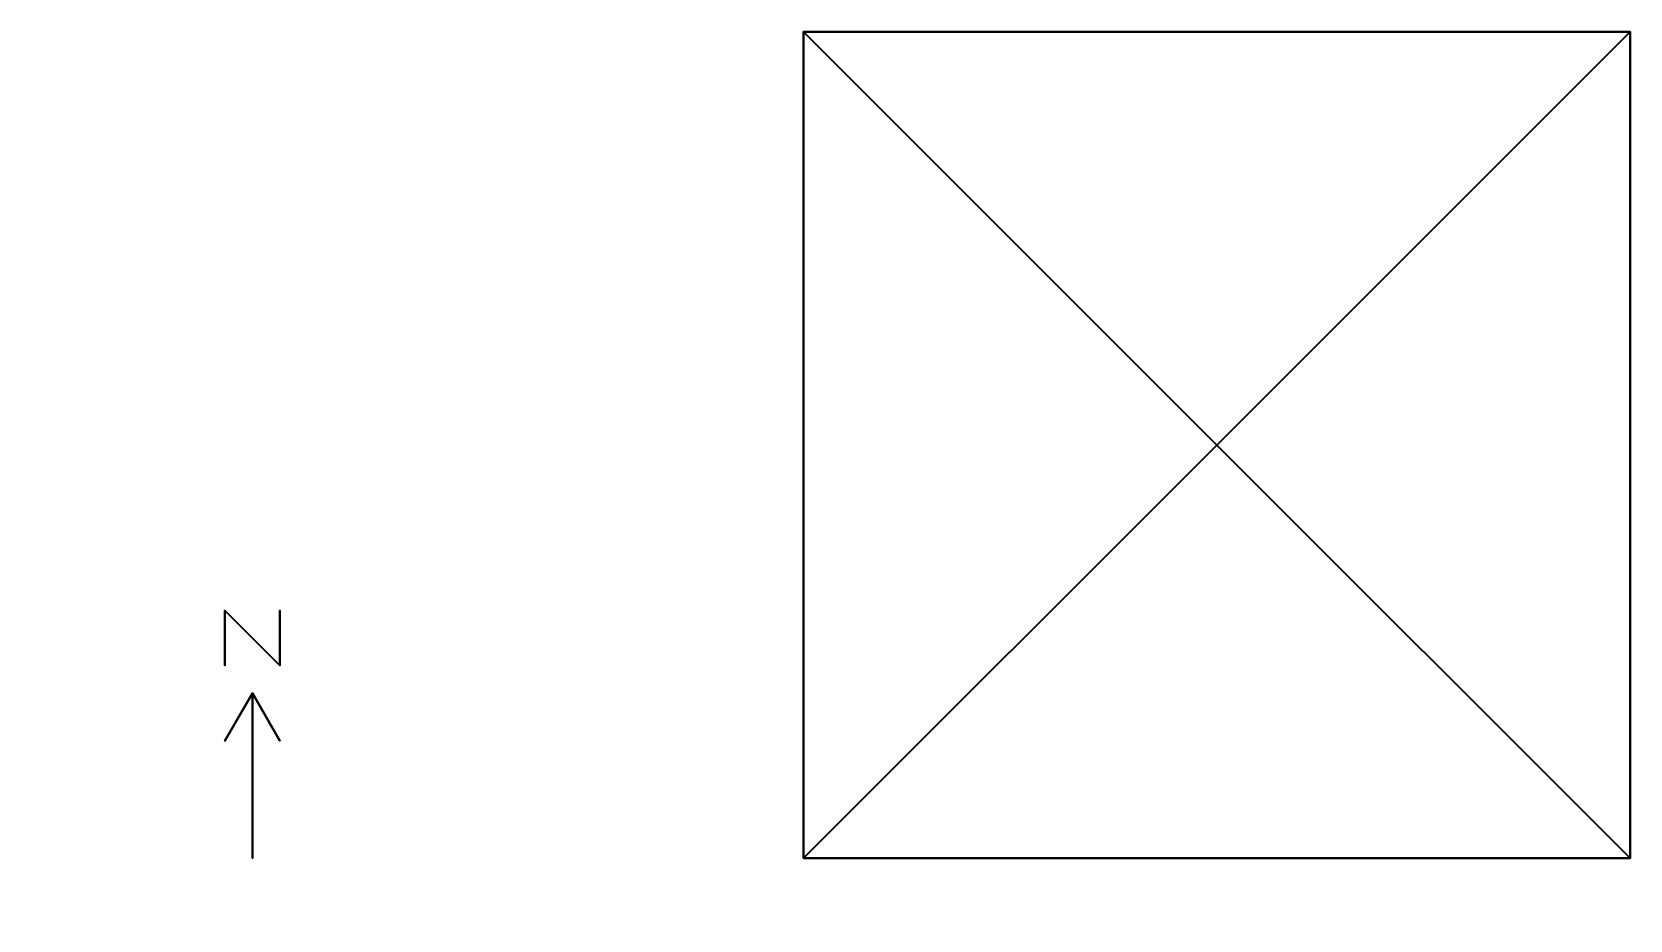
# Model space of a CAD drawing. Header units: metres. Extents: x -22.9 to 6.1, y 6.5 to 22.7.
import ezdxf

# ---------------------------------------------------------------- set-up
doc = ezdxf.new("R2010")
doc.units = ezdxf.units.M

msp = doc.modelspace()

# ---------------------------------------------------------------- linework, layer by layer
at = {"layer": '1', "color": 3}
for points in [[(-19.41227, 12.16455, 0.1), (-19.41227, 12.16455), (-19.41227, 11.16455), (-19.41227, 11.16455, 0.1)], [(-19.41227, 12.16455, 0.1), (-19.41227, 12.16455), (-18.41227, 11.16455), (-18.41227, 11.16455, 0.1)], [(-18.41227, 12.16455, 0.1), (-18.41227, 12.16455), (-18.41227, 11.16455), (-18.41227, 11.16455, 0.1)], [(-18.91227, 10.66455, 0.1), (-18.91227, 10.66455), (-19.41227, 9.79853), (-19.41227, 9.79853, 0.1)], [(-18.91227, 10.66455, 0.1), (-18.91227, 10.66455), (-18.91227, 7.66455), (-18.91227, 7.66455, 0.1)], [(-18.91227, 10.66455, 0.1), (-18.91227, 10.66455), (-18.41227, 9.79853), (-18.41227, 9.79853, 0.1)]]:
    msp.add_3dface(points, dxfattribs=at)
at = {"layer": 'BLOCK1_ZONEEAST', "color": 43}
for points in [[(6.08773, 22.66455, 3.5), (6.08773, 22.66455), (-1.41227, 15.16455), (-1.41227, 15.16455, 3.5)], [(6.08773, 7.66455, 3.5), (6.08773, 7.66455), (6.08773, 22.66455), (6.08773, 22.66455, 3.5)], [(-1.41227, 15.16455, 3.5), (-1.41227, 15.16455), (6.08773, 7.66455), (6.08773, 7.66455, 3.5)]]:
    msp.add_3dface(points, dxfattribs=at)
at = {"layer": 'BLOCK1_ZONEEAST', "color": 8}
msp.add_3dface([(6.08773, 22.66455), (6.08773, 7.66455), (-1.41227, 15.16455)], dxfattribs=at)
at = {"layer": 'BLOCK1_ZONEEAST', "color": 15}
msp.add_3dface([(-1.41227, 15.16455, 3.5), (6.08773, 7.66455, 3.5), (6.08773, 22.66455, 3.5)], dxfattribs=at)
at = {"layer": 'BLOCK1_ZONEEAST', "color": 143}
for points in [[(6.08773, 17.09661, 2.26), (6.08773, 17.09661, 0.84), (6.08773, 20.33208, 0.84), (6.08773, 20.33208, 2.26)], [(6.08773, 9.99703, 2.26), (6.08773, 9.99703, 0.84), (6.08773, 13.2325, 0.84), (6.08773, 13.2325, 2.26)]]:
    msp.add_3dface(points, dxfattribs=at)
at = {"layer": 'BLOCK1_ZONENORTH', "color": 43}
for points in [[(-8.91227, 22.66455, 3.5), (-8.91227, 22.66455), (-1.41227, 15.16455), (-1.41227, 15.16455, 3.5)], [(6.08773, 22.66455, 3.5), (6.08773, 22.66455), (-8.91227, 22.66455), (-8.91227, 22.66455, 3.5)], [(-1.41227, 15.16455, 3.5), (-1.41227, 15.16455), (6.08773, 22.66455), (6.08773, 22.66455, 3.5)]]:
    msp.add_3dface(points, dxfattribs=at)
at = {"layer": 'BLOCK1_ZONENORTH', "color": 8}
msp.add_3dface([(6.08773, 22.66455), (-1.41227, 15.16455), (-8.91227, 22.66455)], dxfattribs=at)
at = {"layer": 'BLOCK1_ZONENORTH', "color": 15}
msp.add_3dface([(-8.91227, 22.66455, 3.5), (-1.41227, 15.16455, 3.5), (6.08773, 22.66455, 3.5)], dxfattribs=at)
at = {"layer": 'BLOCK1_ZONENORTH', "color": 143}
for points in [[(-3.34432, 22.66455, 2.26), (-3.34432, 22.66455, 0.84), (-6.57979, 22.66455, 0.84), (-6.57979, 22.66455, 2.26)], [(3.75525, 22.66455, 2.26), (3.75525, 22.66455, 0.84), (0.51978, 22.66455, 0.84), (0.51978, 22.66455, 2.26)]]:
    msp.add_3dface(points, dxfattribs=at)
at = {"layer": 'BLOCK1_ZONESOUTH', "color": 43}
for points in [[(-1.41227, 15.16455, 3.5), (-1.41227, 15.16455), (-8.91227, 7.66455), (-8.91227, 7.66455, 3.5)], [(6.08773, 7.66455, 3.5), (6.08773, 7.66455), (-1.41227, 15.16455), (-1.41227, 15.16455, 3.5)], [(-8.91227, 7.66455, 3.5), (-8.91227, 7.66455), (6.08773, 7.66455), (6.08773, 7.66455, 3.5)]]:
    msp.add_3dface(points, dxfattribs=at)
at = {"layer": 'BLOCK1_ZONESOUTH', "color": 8}
msp.add_3dface([(-1.41227, 15.16455), (6.08773, 7.66455), (-8.91227, 7.66455)], dxfattribs=at)
at = {"layer": 'BLOCK1_ZONESOUTH', "color": 15}
msp.add_3dface([(-1.41227, 15.16455, 3.5), (-8.91227, 7.66455, 3.5), (6.08773, 7.66455, 3.5)], dxfattribs=at)
at = {"layer": 'BLOCK1_ZONESOUTH', "color": 143}
for points in [[(-6.57979, 7.66455, 2.26), (-6.57979, 7.66455, 0.84), (-3.34432, 7.66455, 0.84), (-3.34432, 7.66455, 2.26)], [(0.51978, 7.66455, 2.26), (0.51978, 7.66455, 0.84), (3.75525, 7.66455, 0.84), (3.75525, 7.66455, 2.26)]]:
    msp.add_3dface(points, dxfattribs=at)
at = {"layer": 'BLOCK1_ZONEWEST', "color": 43}
for points in [[(-1.41227, 15.16455, 3.5), (-1.41227, 15.16455), (-8.91227, 22.66455), (-8.91227, 22.66455, 3.5)], [(-8.91227, 22.66455, 3.5), (-8.91227, 22.66455), (-8.91227, 7.66455), (-8.91227, 7.66455, 3.5)], [(-8.91227, 7.66455, 3.5), (-8.91227, 7.66455), (-1.41227, 15.16455), (-1.41227, 15.16455, 3.5)]]:
    msp.add_3dface(points, dxfattribs=at)
at = {"layer": 'BLOCK1_ZONEWEST', "color": 8}
msp.add_3dface([(-1.41227, 15.16455), (-8.91227, 7.66455), (-8.91227, 22.66455)], dxfattribs=at)
at = {"layer": 'BLOCK1_ZONEWEST', "color": 15}
msp.add_3dface([(-8.91227, 22.66455, 3.5), (-8.91227, 7.66455, 3.5), (-1.41227, 15.16455, 3.5)], dxfattribs=at)
at = {"layer": 'BLOCK1_ZONEWEST', "color": 143}
for points in [[(-8.91227, 20.33208, 2.26), (-8.91227, 20.33208, 0.84), (-8.91227, 17.09661, 0.84), (-8.91227, 17.09661, 2.26)], [(-8.91227, 13.2325, 2.26), (-8.91227, 13.2325, 0.84), (-8.91227, 9.99703, 0.84), (-8.91227, 9.99703, 2.26)]]:
    msp.add_3dface(points, dxfattribs=at)

doc.saveas('drawing.dxf')
